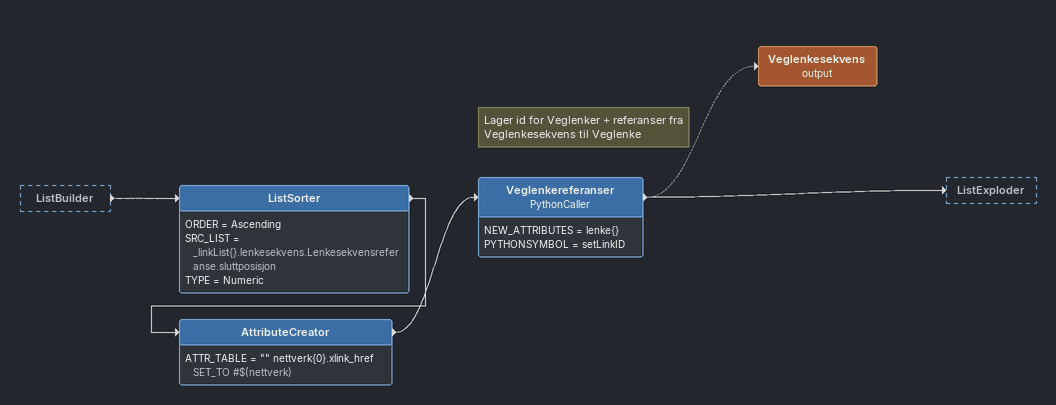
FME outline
ListBuilder [outside]
    -> ListSorter
ListSorter
    ORDER = Ascending
    SRC_LIST = _linkList{}.lenkesekvens.Lenkesekvensreferanse.sluttposisjon
    TYPE = Numeric
    -> AttributeCreator
AttributeCreator
    ATTR_TABLE = "" nettverk{0}.xlink_href SET_TO #$(nettverk)
    -> Veglenkereferanser
Note: Lager id for Veglenker + referanser fra Veglenkesekvens til Veglenke
Veglenkereferanser: PythonCaller
    NEW_ATTRIBUTES = lenke{}
    PYTHONSYMBOL = setLinkID
    -> Veglenkesekvens (output) [off]
    -> ListExploder
Veglenkesekvens (output)
